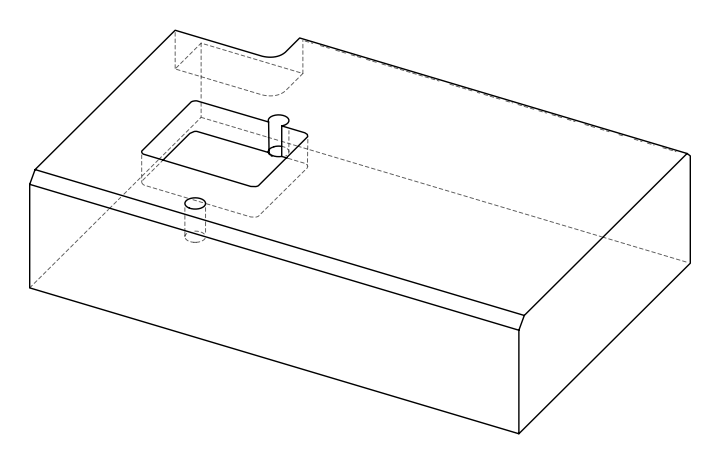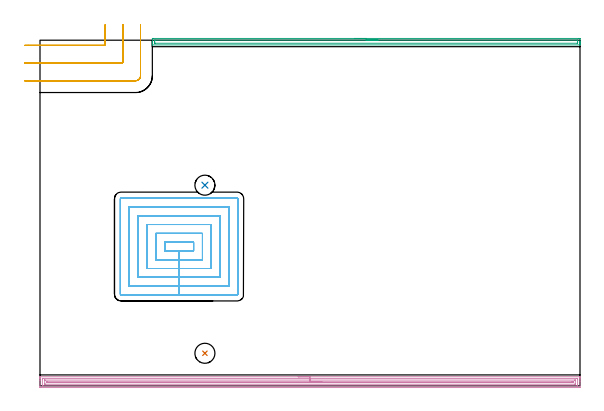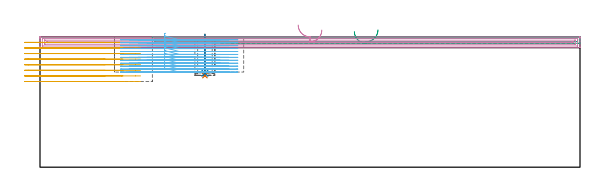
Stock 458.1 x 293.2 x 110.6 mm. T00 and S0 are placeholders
(PLAN: 6 operations, 3 tool changes, 60 min)
(1 INDEXABLE_INSERT_DRILL_BLIND_HOLE_FROM_SOLID | STEP1POCKET | NXT0302_005 | 0.14 min | 7404 mm3)
(2 INDEXABLE_INSERT_DRILL_BLIND_HOLE_FROM_SOLID_1 | STEP1POCKET_1 | NXT0302_005 | 0.13 min | 6952 mm3)
(3 AREA_MILL | FG_CHAMFER_SURFACE | UGT0205_001 | 6 min | 5545 mm3)
(4 AREA_MILL_1 | FG_CHAMFER_SURFACE_1 | UGT0205_001 | 14.84 min | 19387 mm3)
(5 MILL_CORNER_NOTCH_RECTANGULAR | CORNER_NOTCH_RECTANGULAR | UGT0201_094 | Follow Part, ap 5, ae 75% | 6.16 min | 158662 mm3)
(6 MILL_RECTANGULAR_POCKET | POCKET_RECTANGULAR_STRAIGHT | NXT0201_013 | Follow Part, ap 2.5, ae 75% | 32.76 min | 301062 mm3)
(TOOL NXT0302_005 | Index. Insert Drill 17mm [880-D1700L20-05] | D17 PA176 FL85 Z2)
(TOOL UGT0205_001 | Chamfer Mill 20 x 3 x 45 deg. | D20 FL50 Z2)
(TOOL UGT0201_094 | End mill 20 mm | D20 FL38 Z4)
(TOOL NXT0201_013 | ENDMILL 10mm | D10 FL30 Z4)
(OP 1 INDEXABLE_INSERT_DRILL_BLIND_HOLE_FROM_SOLID)
G17 G21 G94 G90
T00 M6
G54
G17 G0 G90 X139.9 Y27.6 S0 M3
G43 Z120.6 H1
G94 G81 G98 Z77.7 F250. R112.6
G80
M5
M2
(OP 2 INDEXABLE_INSERT_DRILL_BLIND_HOLE_FROM_SOLID_1)
G17 G21 G94 G90
T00 M6
G54
G17 G0 G90 X139.9 Y170.2 S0 M3
G43 Z120.6 H1
G94 G81 G98 Z79.7 F250. R112.6
G80
M5
M2
(OP 3 AREA_MILL)
G17 G21 G94 G90
T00 M6
G54
G17 G0 G90 X266.7 Y294.7 S1061 M3
G43 Z120.6 H0
Z115.1
G94 G1 X266.738 Z114.228 F250.
X266.852 Z113.363
X267.041 Z112.512
X267.303 Z111.68
X267.637 Z110.874
X268.04 Z110.1
X268.508 Z109.364
X269.04 Z108.672
X269.629 Z108.029
X270.272 Z107.44
X270.964 Z106.908
X271.7 Z106.44
X272.474 Z106.037
X273.28 Z105.703
X274.112 Z105.441
X274.964 Z105.252
X275.828 Z105.138
X276.7 Z105.1
X456.955
X457.49 Y294.699 Z105.101
X458.019 Y294.694 Z105.103
X458.092 Y294.691 Z105.105
X458.1 Y294.168 Z105.628
Y292.394 Z107.401
Y291.832 Z107.965
Y291.506 Z108.29
Y290.945 Z108.852
Y290.619 Z109.176
Y289.968 Z109.831
Y289.59 Z110.209
Y289.232 Z110.558
X458.091 Y289.202 Z110.588
X457.936 Y289.2 Z110.6
X95.464
X95.309 Y289.203 Z110.588
X95.3 Y289.232 Z110.559
Y289.59 Z110.209
Y289.969 Z109.831
Y290.619 Z109.176
Y291.832 Z107.965
Y292.394 Z107.401
Y293.887 Z105.909
X95.302 Y294.168 Z105.628
X95.308 Y294.691 Z105.105
X95.381 Y294.694 Z105.103
X95.91 Y294.7 Z105.1
X276.7
Y293.286 Z106.514
X455.699
X456.09 Y293.281 Z106.519
X456.099 Y292.889 Z106.911
X456.1 Y291.506 Z108.294
X456.099 Y291.114 Z108.686
X456.09 Y290.619 Z109.181
X455.709 Y290.614 Z109.186
X97.701
X97.31 Y290.619 Z109.181
X97.301 Y291.011 Z108.789
X97.3 Y292.394 Z107.406
X97.301 Y292.786 Z107.014
X97.31 Y293.281 Z106.519
X97.691 Y293.286 Z106.514
X276.7
X277.572 Z106.552
X278.436 Z106.666
X279.288 Z106.855
X280.12 Z107.117
X280.926 Z107.451
X281.7 Z107.854
X282.436 Z108.323
X283.128 Z108.854
X283.771 Z109.443
X284.36 Z110.086
X284.892 Z110.778
X285.36 Z111.514
X285.763 Z112.288
X286.097 Z113.094
X286.359 Z113.926
X286.548 Z114.778
X286.662 Z115.643
X286.7 Z116.514
G0 Z120.6
M5
M2
(OP 4 AREA_MILL_1)
G17 G21 G94 G90
T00 M6
G54
G17 G0 G90 X219.05 Y7.7 S1061 M3
G43 Z120.6 H0
G94 G1 X219.088 Z119.728 F250.
X219.202 Z118.863
X219.391 Z118.012
X219.653 Z117.18
X219.987 Z116.374
X220.39 Z115.6
X220.858 Z114.864
X221.39 Z114.172
X221.979 Z113.529
X222.622 Z112.939
X223.314 Z112.408
X224.05 Z111.94
X224.824 Z111.537
X225.63 Z111.203
X226.462 Z110.941
X227.314 Z110.752
X228.178 Z110.638
X229.05 Z110.6
X457.92
X458.09 Y7.697 Z110.588
X458.093 Y7.644 Z110.536
X458.1 Y7.224 Z110.124
Y6.939 Z109.839
Y6.219 Z109.115
Y4.968 Z107.865
Y3.546 Z106.441
Y-0.911 Z101.987
X458.098 Y-1.179 Z101.719
X458.09 Y-1.492 Z101.406
X457.776 Y-1.499 Z101.399
X0.627 Y-1.5 Z101.4
X0.043 Y-1.494 Z101.404
X0.008 Y-1.492 Z101.406
X0.003 Y-0.911 Z101.987
X0. Y-0.285 Z102.612
Y4.437 Z107.332
Y5.86 Z108.756
Y6.219 Z109.115
Y6.939 Z109.839
Y7.224 Z110.124
X0.007 Y7.644 Z110.536
X0.01 Y7.697 Z110.588
X0.18 Y7.7 Z110.6
X229.05
Y6.286 Z109.186
X455.685 Y6.285 Z109.185
X455.751 Y6.284 Z109.184
X455.883 Y6.28 Z109.18
X456.09 Y6.272 Z109.172
X456.092 Y6.219 Z109.119
X456.099 Y5.807 Z108.707
X456.1 Y0.458 Z103.358
X456.096 Y-0.02 Z102.88
X456.093 Y-0.07 Z102.83
X456.092 Y-0.077 Z102.823
X456.038 Y-0.081 Z102.819
X455.95 Y-0.084 Z102.816
X455.817 Y-0.086 Z102.814
X455.751
X2.416 Y-0.085 Z102.815
X2.349 Y-0.084 Z102.816
X2.217 Y-0.08 Z102.82
X2.01 Y-0.072 Z102.828
X2.008 Y-0.02 Z102.88
X2.001 Y0.393 Z103.293
X2. Y5.742 Z108.642
X2.004 Y6.219 Z109.119
X2.007 Y6.27 Z109.17
X2.008 Y6.277 Z109.177
X2.062 Y6.281 Z109.181
X2.15 Y6.284 Z109.184
X2.283 Y6.285 Z109.185
X2.349 Y6.286 Z109.186
X229.05
Y4.871 Z107.771
X453.461
X453.896 Y4.869 Z107.769
X454.041 Y4.866 Z107.766
X454.085 Y4.865 Z107.765
X454.091 Y4.775 Z107.675
X454.096 Y4.64 Z107.54
X454.099 Y4.437 Z107.337
X454.1 Y4.234 Z107.134
X454.099 Y1.561 Z104.461
X454.093 Y1.358 Z104.258
X454.09 Y1.335 Z104.235
X454.085 Y1.333 Z104.233
X454.06 Y1.33 Z104.23
X454.005 Y1.329 Z104.229
X453.896
X4.639
X4.204 Y1.331 Z104.231
X4.059 Y1.333 Z104.233
X4.015 Y1.335 Z104.235
X4.009 Y1.425 Z104.325
X4.004 Y1.56 Z104.46
X4.001 Y1.763 Z104.663
X4. Y1.966 Z104.866
X4.001 Y4.639 Z107.539
X4.007 Y4.842 Z107.742
X4.01 Y4.865 Z107.765
X4.015 Y4.867 Z107.767
X4.04 Y4.869 Z107.769
X4.095 Y4.871 Z107.771
X4.204
X229.05
Y3.457 Z106.357
X451.303
X452.02 Y3.454 Z106.354
X452.069 Y3.451 Z106.351
X452.09 Y3.449 Z106.349
X452.092 Y3.427 Z106.327
X452.096 Y3.319 Z106.219
X452.098 Y3.1 Z106.
X452.096 Y2.881 Z105.781
X452.092 Y2.773 Z105.673
X452.09 Y2.751 Z105.651
X452.07 Y2.748 Z105.648
X452.018 Y2.745 Z105.645
X451.931 Y2.743 Z105.643
X6.797
X6.08 Y2.746 Z105.646
X6.031 Y2.748 Z105.648
X6.01 Y2.751 Z105.651
X6.008 Y2.773 Z105.673
X6.004 Y2.881 Z105.781
X6.002 Y3.1 Z106.
X6.004 Y3.319 Z106.219
X6.008 Y3.427 Z106.327
X6.01 Y3.449 Z106.349
X6.031 Y3.452 Z106.352
X6.082 Y3.455 Z106.355
X6.169 Y3.456 Z106.356
X229.05 Y3.457 Z106.357
X229.922 Z106.395
X230.786 Z106.509
X231.638 Z106.698
X232.47 Z106.96
X233.276 Z107.294
X234.05 Z107.697
X234.786 Z108.166
X235.478 Z108.697
X236.121 Z109.286
X236.71 Z109.929
X237.242 Z110.621
X237.71 Z111.357
X238.113 Z112.131
X238.447 Z112.937
X238.709 Z113.769
X238.898 Z114.621
X239.012 Z115.486
X239.05 Z116.357
G0 Z120.6
M5
M2
(OP 5 MILL_CORNER_NOTCH_RECTANGULAR)
G17 G21 G94 G90
T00 M6
G54
G17 G0 G90 X-13. Y288.8 S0 M3
G43 Z120.6 H0
Z105.862
G94 G1 X-10. F250.
X54.305 F500.
G3 X55.3 Y289.795 R1.
G1 Y303.2
Y306.2 F250.
G0 Z120.6
X-13. Y273.8
Z105.862
G1 X-10.
X69.305 F500.
G3 X70.3 Y274.795 R1.
G1 Y303.2
Y306.2 F250.
G0 Z120.6
X-13. Y258.8
Z105.862
G1 X-10.
X81. F500.
G3 X85.3 Y263.1 R4.3
G1 Y303.2
Y306.2 F250.
G0 Z120.6
X-13. Y288.8
Z101.125
G1 X-10.
X54.305 F500.
G3 X55.3 Y289.795 R1.
G1 Y303.2
Y306.2 F250.
G0 Z120.6
X-13. Y273.8
Z101.125
G1 X-10.
X69.305 F500.
G3 X70.3 Y274.795 R1.
G1 Y303.2
Y306.2 F250.
G0 Z120.6
X-13. Y258.8
Z101.125
G1 X-10.
X81. F500.
G3 X85.3 Y263.1 R4.3
G1 Y303.2
Y306.2 F250.
G0 Z120.6
X-13. Y288.8
Z96.387
G1 X-10.
X54.305 F500.
G3 X55.3 Y289.795 R1.
G1 Y303.2
Y306.2 F250.
G0 Z120.6
X-13. Y273.8
Z96.387
G1 X-10.
X69.305 F500.
G3 X70.3 Y274.795 R1.
G1 Y303.2
Y306.2 F250.
G0 Z120.6
X-13. Y258.8
Z96.387
G1 X-10.
X81. F500.
G3 X85.3 Y263.1 R4.3
G1 Y303.2
Y306.2 F250.
G0 Z120.6
X-13. Y288.8
Z91.65
G1 X-10.
X54.305 F500.
G3 X55.3 Y289.795 R1.
G1 Y303.2
Y306.2 F250.
G0 Z120.6
X-13. Y273.8
Z91.65
G1 X-10.
X69.305 F500.
G3 X70.3 Y274.795 R1.
G1 Y303.2
Y306.2 F250.
G0 Z120.6
X-13. Y258.8
Z91.65
G1 X-10.
X81. F500.
G3 X85.3 Y263.1 R4.3
G1 Y303.2
Y306.2 F250.
G0 Z120.6
X-13. Y288.8
Z86.912
G1 X-10.
X54.305 F500.
G3 X55.3 Y289.795 R1.
G1 Y303.2
Y306.2 F250.
G0 Z120.6
X-13. Y273.8
Z86.912
G1 X-10.
X69.305 F500.
G3 X70.3 Y274.795 R1.
G1 Y303.2
Y306.2 F250.
G0 Z120.6
X-13. Y258.8
Z86.912
G1 X-10.
X81. F500.
G3 X85.3 Y263.1 R4.3
G1 Y303.2
Y306.2 F250.
G0 Z120.6
X-13. Y288.8
Z82.175
G1 X-10.
X54.305 F500.
G3 X55.3 Y289.795 R1.
G1 Y303.2
Y306.2 F250.
G0 Z120.6
X-13. Y273.8
Z82.175
G1 X-10.
X69.305 F500.
G3 X70.3 Y274.795 R1.
G1 Y303.2
Y306.2 F250.
G0 Z120.6
X-13. Y258.8
Z82.175
G1 X-10.
X81. F500.
G3 X85.3 Y263.1 R4.3
G1 Y303.2
Y306.2 F250.
G0 Z120.6
X-13. Y288.8
Z77.437
G1 X-10.
X54.305 F500.
G3 X55.3 Y289.795 R1.
G1 Y303.2
Y306.2 F250.
G0 Z120.6
X-13. Y273.8
Z77.437
G1 X-10.
X69.305 F500.
G3 X70.3 Y274.795 R1.
G1 Y303.2
Y306.2 F250.
G0 Z120.6
X-13. Y258.8
Z77.437
G1 X-10.
X81. F500.
G3 X85.3 Y263.1 R4.3
G1 Y303.2
Y306.2 F250.
G0 Z120.6
X-13. Y288.8
Z72.7
G1 X-10.
X54.305 F500.
G3 X55.3 Y289.795 R1.
G1 Y303.2
Y306.2 F250.
G0 Z120.6
X-13. Y273.8
Z72.7
G1 X-10.
X69.305 F500.
G3 X70.3 Y274.795 R1.
G1 Y303.2
Y306.2 F250.
G0 Z120.6
X-13. Y258.8
Z72.7
G1 X-10.
X81. F500.
G3 X85.3 Y263.1 R4.3
G1 Y303.2
Y306.2 F250.
G0 Z120.6
M5
M2
(OP 6 MILL_RECTANGULAR_POCKET)
G17 G21 G94 G90
T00 M6
G54
G17 G0 G90 X106.595 Y121.8 S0 M3
G43 Z120.6 H0
Z113.6
G94 G1 X105.7 Z113.36 F250.
Y114.5 Z111.404
X118. Z108.108
X130.3 F500.
Y121.8
X105.7
Y114.5
X118.
Y107.
X137.8
Y129.3
X98.2
Y107.
X118.
Y99.5
X145.3
Y136.8
X90.7
Y99.5
X118.
Y92.
X152.8
Y144.3
X83.2
Y92.
X118.
Y84.5
X160.3
Y151.8
X146.087
X75.7
Y84.5
X118.
Y77.
X167.2
G3 X167.8 Y77.6 R0.6
G1 Y158.7
G3 X167.2 Y159.3 R0.6
G1 X68.8
G3 X68.2 Y158.7 R0.6
G1 Y77.6
G3 X68.8 Y77. R0.6
G1 X118.
X119.
G0 X106.595 Y121.8 Z111.108
G1 X105.7 Z110.868 F250.
Y114.5 Z108.912
X118. Z105.617
X130.3 F500.
Y121.8
X105.7
Y114.5
X118.
Y107.
X137.8
Y129.3
X98.2
Y107.
X118.
Y99.5
X145.3
Y136.8
X90.7
Y99.5
X118.
Y92.
X152.8
Y144.3
X83.2
Y92.
X118.
Y84.5
X160.3
Y151.8
X146.087
X75.7
Y84.5
X118.
Y77.
X167.2
G3 X167.8 Y77.6 R0.6
G1 Y158.7
G3 X167.2 Y159.3 R0.6
G1 X68.8
G3 X68.2 Y158.7 R0.6
G1 Y77.6
G3 X68.8 Y77. R0.6
G1 X118.
X119.
G0 X106.595 Y121.8 Z108.617
G1 X105.7 Z108.377 F250.
Y114.5 Z106.421
X118. Z103.125
X130.3 F500.
Y121.8
X105.7
Y114.5
X118.
Y107.
X137.8
Y129.3
X98.2
Y107.
X118.
Y99.5
X145.3
Y136.8
X90.7
Y99.5
X118.
Y92.
X152.8
Y144.3
X83.2
Y92.
X118.
Y84.5
X160.3
Y151.8
X146.087
X75.7
Y84.5
X118.
Y77.
X167.2
G3 X167.8 Y77.6 R0.6
G1 Y158.7
G3 X167.2 Y159.3 R0.6
G1 X68.8
G3 X68.2 Y158.7 R0.6
G1 Y77.6
G3 X68.8 Y77. R0.6
G1 X118.
X119.
G0 X106.595 Y121.8 Z106.125
G1 X105.7 Z105.885 F250.
Y114.5 Z103.929
X118. Z100.633
X130.3 F500.
Y121.8
X105.7
Y114.5
X118.
Y107.
X137.8
Y129.3
X98.2
Y107.
X118.
Y99.5
X145.3
Y136.8
X90.7
Y99.5
X118.
Y92.
X152.8
Y144.3
X83.2
Y92.
X118.
Y84.5
X160.3
Y151.8
X146.087
X75.7
Y84.5
X118.
Y77.
X167.2
G3 X167.8 Y77.6 R0.6
G1 Y158.7
G3 X167.2 Y159.3 R0.6
G1 X68.8
G3 X68.2 Y158.7 R0.6
G1 Y77.6
G3 X68.8 Y77. R0.6
G1 X118.
X119.
G0 X106.595 Y121.8 Z103.633
G1 X105.7 Z103.393 F250.
Y114.5 Z101.437
X118. Z98.142
X130.3 F500.
Y121.8
X105.7
Y114.5
X118.
Y107.
X137.8
Y129.3
X98.2
Y107.
X118.
Y99.5
X145.3
Y136.8
X90.7
Y99.5
X118.
Y92.
X152.8
Y144.3
X83.2
Y92.
X118.
Y84.5
X160.3
Y151.8
X146.087
X75.7
Y84.5
X118.
Y77.
X167.2
G3 X167.8 Y77.6 R0.6
G1 Y158.7
G3 X167.2 Y159.3 R0.6
G1 X68.8
G3 X68.2 Y158.7 R0.6
G1 Y77.6
G3 X68.8 Y77. R0.6
G1 X118.
X119.
G0 X106.595 Y121.8 Z101.142
G1 X105.7 Z100.902 F250.
Y114.5 Z98.946
X118. Z95.65
X130.3 F500.
Y121.8
X105.7
Y114.5
X118.
Y107.
X137.8
Y129.3
X98.2
Y107.
X118.
Y99.5
X145.3
Y136.8
X90.7
Y99.5
X118.
Y92.
X152.8
Y144.3
X83.2
Y92.
X118.
Y84.5
X160.3
Y151.8
X146.087
X75.7
Y84.5
X118.
Y77.
X167.2
G3 X167.8 Y77.6 R0.6
G1 Y158.7
G3 X167.2 Y159.3 R0.6
G1 X68.8
G3 X68.2 Y158.7 R0.6
G1 Y77.6
G3 X68.8 Y77. R0.6
G1 X118.
X119.
G0 X106.595 Y121.8 Z98.65
G1 X105.7 Z98.41 F250.
Y114.5 Z96.454
X118. Z93.158
X130.3 F500.
Y121.8
X105.7
Y114.5
X118.
Y107.
X137.8
Y129.3
X98.2
Y107.
X118.
Y99.5
X145.3
Y136.8
X90.7
Y99.5
X118.
Y92.
X152.8
Y144.3
X83.2
Y92.
X118.
Y84.5
X160.3
Y151.8
X146.087
X75.7
Y84.5
X118.
Y77.
X167.2
G3 X167.8 Y77.6 R0.6
G1 Y158.7
G3 X167.2 Y159.3 R0.6
G1 X68.8
G3 X68.2 Y158.7 R0.6
G1 Y77.6
G3 X68.8 Y77. R0.6
G1 X118.
X119.
G0 X106.595 Y121.8 Z96.158
G1 X105.7 Z95.918 F250.
Y114.5 Z93.962
X118. Z90.667
X130.3 F500.
Y121.8
X105.7
Y114.5
X118.
Y107.
X137.8
Y129.3
X98.2
Y107.
X118.
Y99.5
X145.3
Y136.8
X90.7
Y99.5
X118.
Y92.
X152.8
Y144.3
X83.2
Y92.
X118.
Y84.5
X160.3
Y151.8
X146.087
X75.7
Y84.5
X118.
Y77.
X167.2
G3 X167.8 Y77.6 R0.6
G1 Y158.7
G3 X167.2 Y159.3 R0.6
G1 X68.8
G3 X68.2 Y158.7 R0.6
G1 Y77.6
G3 X68.8 Y77. R0.6
G1 X118.
X119.
G0 X106.595 Y121.8 Z93.667
G1 X105.7 Z93.427 F250.
Y114.5 Z91.471
X118. Z88.175
X130.3 F500.
Y121.8
X105.7
Y114.5
X118.
Y107.
X137.8
Y129.3
X98.2
Y107.
X118.
Y99.5
X145.3
Y136.8
X90.7
Y99.5
X118.
Y92.
X152.8
Y144.3
X83.2
Y92.
X118.
Y84.5
X160.3
Y151.8
X146.087
X75.7
Y84.5
X118.
Y77.
X167.2
G3 X167.8 Y77.6 R0.6
G1 Y158.7
G3 X167.2 Y159.3 R0.6
G1 X68.8
G3 X68.2 Y158.7 R0.6
G1 Y77.6
G3 X68.8 Y77. R0.6
G1 X118.
X119.
G0 X106.595 Y121.8 Z91.175
G1 X105.7 Z90.935 F250.
Y114.5 Z88.979
X118. Z85.683
X130.3 F500.
Y121.8
X105.7
Y114.5
X118.
Y107.
X137.8
Y129.3
X98.2
Y107.
X118.
Y99.5
X145.3
Y136.8
X90.7
Y99.5
X118.
Y92.
X152.8
Y144.3
X83.2
Y92.
X118.
Y84.5
X160.3
Y151.8
X146.087
X75.7
Y84.5
X118.
Y77.
X167.2
G3 X167.8 Y77.6 R0.6
G1 Y158.7
G3 X167.2 Y159.3 R0.6
G1 X68.8
G3 X68.2 Y158.7 R0.6
G1 Y77.6
G3 X68.8 Y77. R0.6
G1 X118.
X119.
G0 X106.595 Y121.8 Z88.683
G1 X105.7 Z88.443 F250.
Y114.5 Z86.487
X118. Z83.192
X130.3 F500.
Y121.8
X105.7
Y114.5
X118.
Y107.
X137.8
Y129.3
X98.2
Y107.
X118.
Y99.5
X145.3
Y136.8
X90.7
Y99.5
X118.
Y92.
X152.8
Y144.3
X83.2
Y92.
X118.
Y84.5
X160.3
Y151.8
X75.7
Y84.5
X118.
Y77.
X167.2
G3 X167.8 Y77.6 R0.6
G1 Y158.7
G3 X167.2 Y159.3 R0.6
G1 X68.8
G3 X68.2 Y158.7 R0.6
G1 Y77.6
G3 X68.8 Y77. R0.6
G1 X118.
X119.
G0 X106.595 Y121.8 Z86.192
G1 X105.7 Z85.952 F250.
Y114.5 Z83.996
X118. Z80.7
X130.3 F500.
Y121.8
X105.7
Y114.5
X118.
Y107.
X137.8
Y129.3
X98.2
Y107.
X118.
Y99.5
X145.3
Y136.8
X90.7
Y99.5
X118.
Y92.
X152.8
Y144.3
X83.2
Y92.
X118.
Y84.5
X160.3
Y151.8
X75.7
Y84.5
X118.
Y77.
X167.2
G3 X167.8 Y77.6 R0.6
G1 Y158.7
G3 X167.2 Y159.3 R0.6
G1 X68.8
G3 X68.2 Y158.7 R0.6
G1 Y77.6
G3 X68.8 Y77. R0.6
G1 X118.
X119.
G0 Z120.6
M5
M2
